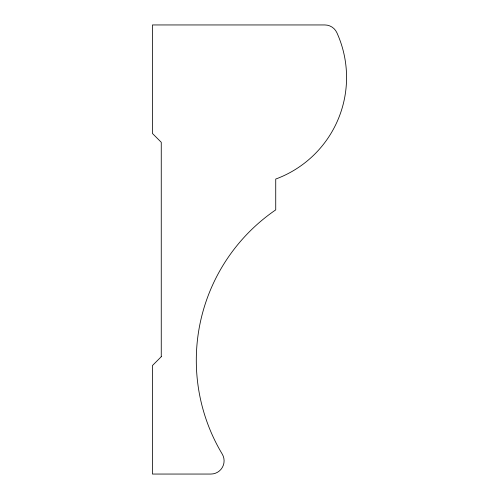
<?xml version="1.0" encoding="UTF-8"?>
<svg xmlns="http://www.w3.org/2000/svg" width="499" height="499" viewBox="0 0 499 499"><rect width="100%" height="100%" fill="white"/><g stroke="black" fill="none" stroke-linecap="round" stroke-linejoin="round"><path stroke-width="0.75" d="M161.258 356.716L152.451 365.524L152.451 474.05L210.896 474.05A13.211 13.211 0 0 0 222.223 454.053A182.272 182.272 0 0 1 275.729 209.873L275.729 179.054A108.258 108.258 0 0 0 336.869 32.697A13.211 13.211 0 0 0 324.843 24.95L152.451 24.95L152.451 133.476L161.258 142.284L161.258 356.716"/></g></svg>
